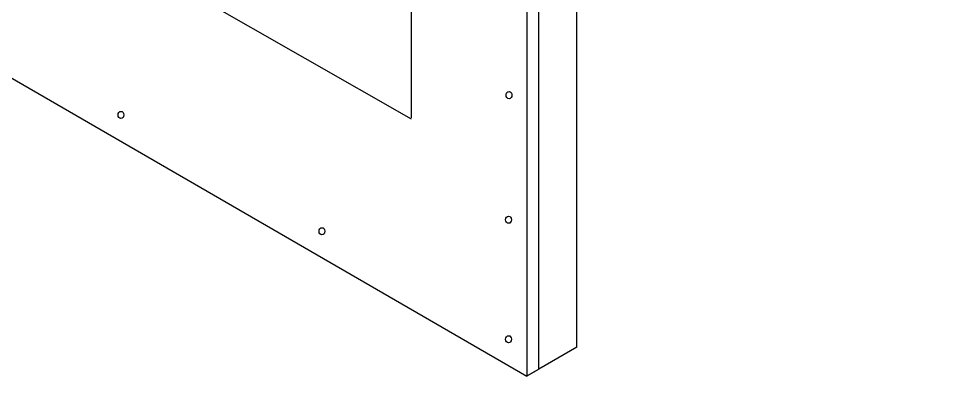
# Model space of a CAD drawing. Extents: x -1140 to 5605, y -816 to 2382.
# Drawn here: x 797.6 to 1209.9, y 929.6 to 1097 of the extents above; entities that cross this region are included whole.
import ezdxf

# ---------------------------------------------------------------- set-up
doc = ezdxf.new("R2010")
doc.units = 0
doc.header["$MEASUREMENT"] = 0
for name, color, linetype, lineweight in [('G-ANNO-TTLB', 7, 'Continuous', 0), ('TYVEK', 7, 'Continuous', 0), ('wall scratch', 7, 'Continuous', 0)]:
    doc.layers.add(name, color=color, linetype=linetype, lineweight=lineweight)

# ---------------------------------------------------------------- blocks, each defined once
blk = doc.blocks.new('Block_46')
at = {"layer": 'wall scratch', "color": 18, "lineweight": 25, "true_color": 0x000000}
for points in [[(753.11, 1095.36)], [(1021.98, 939.7)]]:
    blk.add_lwpolyline(points, dxfattribs=at)
blk = doc.blocks.new('Block_48')
at = {"layer": 'wall scratch', "color": 18, "lineweight": 25, "true_color": 0x000000}
for centre in [(1013.68, 1063.33), (842.69, 1054.57), (1013.47, 1008.37), (931.26, 1003.26), (1013.47, 955.63)]:
    blk.add_ellipse(centre, major_axis=(0, 1.59), ratio=0.812499, dxfattribs=at)

msp = doc.modelspace()

# ---------------------------------------------------------------- hatches: boundary and pattern name
at = {"layer": 'G-ANNO-TTLB', "true_color": 0xff00ff, "transparency": 33554687}
h = msp.add_hatch(color=6, dxfattribs=at)
edge = h.paths.add_edge_path()
edge.add_spline(control_points=[(1815.43, -731.7), (1815.43, -731.7), (-1114.08, -731.7), (-1114.08, -731.7), (-1114.08, -731.7), (-1114.08, 1725.3), (-1114.08, 1725.3), (-1114.08, 1725.3), (1815.43, 1725.3), (1815.43, 1725.3), (1815.43, 1725.3), (1815.43, -731.7), (1815.43, -731.7)], knot_values=[0, 0, 0, 0, 1, 1, 1, 2, 2, 2, 3, 3, 3, 4, 4, 4, 4], degree=3, periodic=0)
edge = h.paths.add_edge_path()
edge.add_spline(control_points=[(-1105.08, 1716.3), (-1105.08, 1716.3), (-1105.08, -722.7), (-1105.08, -722.7), (-1105.08, -722.7), (1806.43, -722.7), (1806.43, -722.7), (1806.43, -722.7), (1806.43, 1716.3), (1806.43, 1716.3), (1806.43, 1716.3), (-1105.08, 1716.3), (-1105.08, 1716.3)], knot_values=[0, 0, 0, 0, 1, 1, 1, 2, 2, 2, 3, 3, 3, 4, 4, 4, 4], degree=3, periodic=0)
edge.add_line((-1105.08, 1716.3), (-1105.08, 1716.3))

# ---------------------------------------------------------------- linework, layer by layer
at = {"layer": 'G-ANNO-TTLB'}
for points in [[(1815.43, -731.7), (1815.43, -731.7), (-1114.08, -731.7), (-1114.08, -731.7), (-1114.08, -731.7), (-1114.08, 1725.3), (-1114.08, 1725.3), (-1114.08, 1725.3), (1815.43, 1725.3), (1815.43, 1725.3), (1815.43, 1725.3), (1815.43, -731.7), (1815.43, -731.7)], [(-1105.08, 1716.3), (-1105.08, 1716.3), (-1105.08, -722.7), (-1105.08, -722.7), (-1105.08, -722.7), (1806.43, -722.7), (1806.43, -722.7), (1806.43, -722.7), (1806.43, 1716.3), (1806.43, 1716.3), (1806.43, 1716.3), (-1105.08, 1716.3), (-1105.08, 1716.3)]]:
    msp.add_open_spline(points, degree=3, knots=[0, 0, 0, 0, 1, 1, 1, 2, 2, 2, 3, 3, 3, 4, 4, 4, 4], dxfattribs=at)
at = {"layer": 'TYVEK', "color": 4, "lineweight": 25, "true_color": 0x00ffff}
for p, q in [((806.77, 1146.48), (970.63, 1052.87)), ((970.63, 1111.54), (970.63, 1053.25))]:
    msp.add_line(p, q, dxfattribs=at)
at = {"layer": 'wall scratch', "color": 33, "lineweight": 25, "true_color": 0xcc9966}
for q in [(1043.6, 1376.7), (1026.79, 942.48)]:
    msp.add_line((1043.6, 952.21), q, dxfattribs=at)
at = {"layer": 'wall scratch', "color": 2, "lineweight": 25, "true_color": 0xffff00}
for p, q in [((1026.79, 942.48), (1026.79, 1213.45)), ((1021.58, 1209.47), (1021.58, 939.34)), ((752.71, 1095), (1021.58, 939.34)), ((1026.39, 942.13), (1021.58, 939.34)), ((1026.79, 942.48), (1021.98, 939.7))]:
    msp.add_line(p, q, dxfattribs=at)
msp.add_lwpolyline([(1021.58, 939.34)], dxfattribs=at)

# ---------------------------------------------------------------- block references
at = {"layer": 'wall scratch'}
for name in ['Block_48', 'Block_46']:
    msp.add_blockref(name, (0, 0), dxfattribs=at)

doc.saveas('drawing.dxf')
